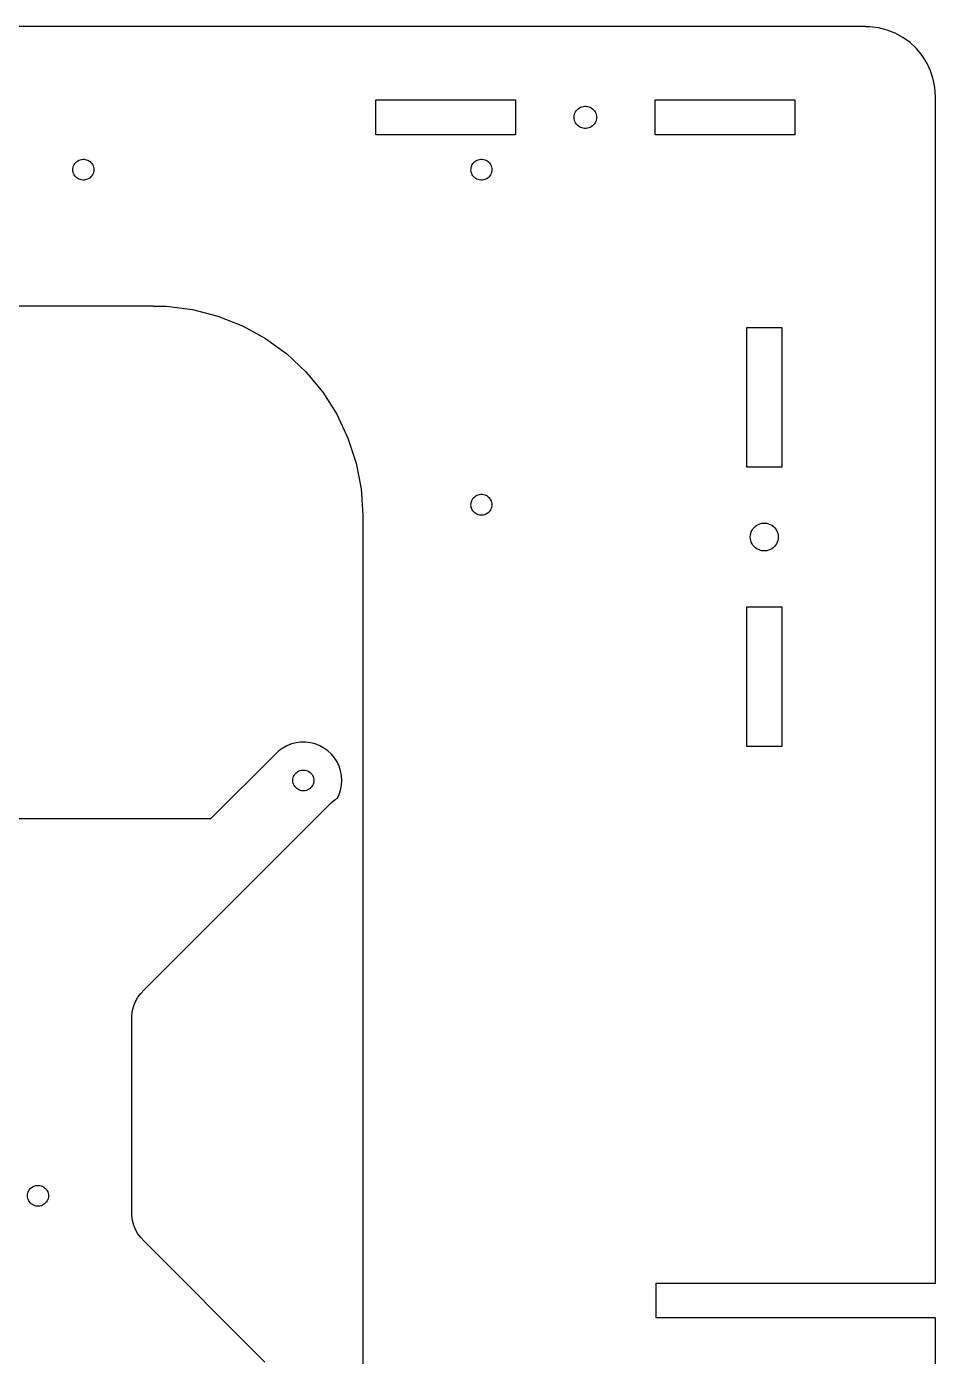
# Model space of a CAD drawing. Header units: metres. Extents: x -400 to 400, y -75 to 435.
# Drawn here: x -140.1 to -10, y 244.5 to 435 of the extents above; entities that cross this region are included whole.
import ezdxf

# ---------------------------------------------------------------- set-up
doc = ezdxf.new("R2010")
doc.units = ezdxf.units.M

msp = doc.modelspace()

# ---------------------------------------------------------------- linework, layer by layer
for p, q in [((-20, 435), (-390, 435)), ((-20, 434.98), (-20, 435)), ((-19.3721, 434.98), (-20, 434.98)), ((-18.1262, 434.823), (-19.3721, 434.98)), ((-16.9098, 434.511), (-18.1262, 434.823)), ((-15.7422, 434.048), (-16.9098, 434.511)), ((-14.6417, 433.443), (-15.7422, 434.048)), ((-13.6257, 432.705), (-14.6417, 433.443)), ((-12.7103, 431.845), (-13.6257, 432.705)), ((-11.9098, 430.878), (-12.7103, 431.845)), ((-11.2369, 429.818), (-11.9098, 430.878)), ((-10.7022, 428.681), (-11.2369, 429.818)), ((-10.3142, 427.487), (-10.7022, 428.681)), ((-10.0788, 426.253), (-10.3142, 427.487)), ((-10, 425), (-10.0788, 426.253)), ((-10, 255), (-10, 425)), ((-90.125, 419.5), (-90.125, 424.5)), ((-90.125, 424.5), (-70.125, 424.5)), ((-70.125, 424.5), (-70.125, 419.5)), ((-61.5271, 422.771), (-61.4194, 422.94)), ((-61.4194, 422.94), (-61.2914, 423.095)), ((-61.2914, 423.095), (-61.1449, 423.233)), ((-61.1449, 423.233), (-60.9823, 423.351)), ((-60.9823, 423.351), (-60.8063, 423.448)), ((-60.8063, 423.448), (-60.6194, 423.522)), ((-60.6194, 423.522), (-60.4248, 423.572)), ((-60.4248, 423.572), (-60.2255, 423.597)), ((-60.2255, 423.597), (-60.0245, 423.597)), ((-60.0245, 423.597), (-59.8252, 423.572)), ((-59.8252, 423.572), (-59.6306, 423.522)), ((-59.6306, 423.522), (-59.4438, 423.448)), ((-59.4438, 423.448), (-59.2677, 423.351)), ((-59.2677, 423.351), (-59.1051, 423.233)), ((-59.1051, 423.233), (-58.9587, 423.095)), ((-58.9587, 423.095), (-58.8306, 422.94)), ((-58.8306, 422.94), (-58.7229, 422.771)), ((-50.125, 419.5), (-50.125, 424.5)), ((-50.125, 424.5), (-30.125, 424.5)), ((-30.125, 424.5), (-30.125, 419.5)), ((-61.725, 422), (-61.7124, 422.201)), ((-61.7124, 421.799), (-61.725, 422)), ((-61.7124, 422.201), (-61.6747, 422.398)), ((-61.6747, 421.602), (-61.7124, 421.799)), ((-61.6747, 422.398), (-61.6127, 422.589)), ((-61.6127, 421.411), (-61.6747, 421.602)), ((-61.6127, 422.589), (-61.5271, 422.771)), ((-61.5271, 421.229), (-61.6127, 421.411)), ((-61.4194, 421.06), (-61.5271, 421.229)), ((-61.2914, 420.905), (-61.4194, 421.06)), ((-58.8306, 421.06), (-58.9587, 420.905)), ((-58.7229, 421.229), (-58.8306, 421.06)), ((-58.7229, 422.771), (-58.6374, 422.589)), ((-58.6374, 421.411), (-58.7229, 421.229)), ((-58.6374, 422.589), (-58.5753, 422.398)), ((-58.5753, 421.602), (-58.6374, 421.411)), ((-58.5753, 422.398), (-58.5376, 422.201)), ((-58.5376, 421.799), (-58.5753, 421.602)), ((-58.5376, 422.201), (-58.525, 422)), ((-58.525, 422), (-58.5376, 421.799)), ((-70.125, 419.5), (-90.125, 419.5)), ((-61.1449, 420.767), (-61.2914, 420.905)), ((-60.9823, 420.649), (-61.1449, 420.767)), ((-60.8063, 420.552), (-60.9823, 420.649)), ((-60.6194, 420.478), (-60.8063, 420.552)), ((-60.4248, 420.428), (-60.6194, 420.478)), ((-60.2255, 420.403), (-60.4248, 420.428)), ((-60.0245, 420.403), (-60.2255, 420.403)), ((-59.8252, 420.428), (-60.0245, 420.403)), ((-59.6306, 420.478), (-59.8252, 420.428)), ((-59.4438, 420.552), (-59.6306, 420.478)), ((-59.2677, 420.649), (-59.4438, 420.552)), ((-59.1051, 420.767), (-59.2677, 420.649)), ((-58.9587, 420.905), (-59.1051, 420.767)), ((-30.125, 419.5), (-50.125, 419.5)), ((-133.314, 415.223), (-133.214, 415.382)), ((-133.214, 415.382), (-133.093, 415.527)), ((-133.093, 415.527), (-132.956, 415.656)), ((-132.956, 415.656), (-132.804, 415.766)), ((-132.804, 415.766), (-132.639, 415.857)), ((-132.639, 415.857), (-132.464, 415.927)), ((-132.464, 415.927), (-132.281, 415.973)), ((-132.281, 415.973), (-132.094, 415.997)), ((-132.094, 415.997), (-131.906, 415.997)), ((-131.906, 415.997), (-131.719, 415.973)), ((-131.719, 415.973), (-131.536, 415.927)), ((-131.536, 415.927), (-131.361, 415.857)), ((-131.361, 415.857), (-131.196, 415.766)), ((-131.196, 415.766), (-131.044, 415.656)), ((-131.044, 415.656), (-130.907, 415.527)), ((-130.907, 415.527), (-130.786, 415.382)), ((-130.786, 415.382), (-130.686, 415.223)), ((-76.3145, 415.223), (-76.2135, 415.382)), ((-76.2135, 415.382), (-76.0935, 415.527)), ((-76.0935, 415.527), (-75.9561, 415.656)), ((-75.9561, 415.656), (-75.8037, 415.766)), ((-75.8037, 415.766), (-75.6387, 415.857)), ((-75.6387, 415.857), (-75.4635, 415.927)), ((-75.4635, 415.927), (-75.2811, 415.973)), ((-75.2811, 415.973), (-75.0942, 415.997)), ((-75.0942, 415.997), (-74.9058, 415.997)), ((-74.9058, 415.997), (-74.7189, 415.973)), ((-74.7189, 415.973), (-74.5365, 415.927)), ((-74.5365, 415.927), (-74.3613, 415.857)), ((-74.3613, 415.857), (-74.1963, 415.766)), ((-74.1963, 415.766), (-74.0439, 415.656)), ((-74.0439, 415.656), (-73.9066, 415.527)), ((-73.9066, 415.527), (-73.7865, 415.382)), ((-73.7865, 415.382), (-73.6855, 415.223)), ((-133.5, 414.5), (-133.488, 414.688)), ((-133.488, 414.312), (-133.5, 414.5)), ((-133.488, 414.688), (-133.453, 414.873)), ((-133.453, 414.127), (-133.488, 414.312)), ((-133.453, 414.873), (-133.395, 415.052)), ((-133.395, 413.948), (-133.453, 414.127)), ((-133.395, 415.052), (-133.314, 415.223)), ((-133.314, 413.777), (-133.395, 413.948)), ((-133.214, 413.618), (-133.314, 413.777)), ((-133.093, 413.473), (-133.214, 413.618)), ((-132.956, 413.344), (-133.093, 413.473)), ((-130.907, 413.473), (-131.044, 413.344)), ((-130.786, 413.618), (-130.907, 413.473)), ((-130.686, 413.777), (-130.786, 413.618)), ((-130.686, 415.223), (-130.605, 415.052)), ((-130.605, 413.948), (-130.686, 413.777)), ((-130.605, 415.052), (-130.547, 414.873)), ((-130.547, 414.127), (-130.605, 413.948)), ((-130.547, 414.873), (-130.512, 414.688)), ((-130.512, 414.312), (-130.547, 414.127)), ((-130.512, 414.688), (-130.5, 414.5)), ((-130.5, 414.5), (-130.512, 414.312)), ((-76.5, 414.5), (-76.4882, 414.688)), ((-76.4882, 414.312), (-76.5, 414.5)), ((-76.4882, 414.688), (-76.4529, 414.873)), ((-76.4529, 414.127), (-76.4882, 414.312)), ((-76.4529, 414.873), (-76.3947, 415.052)), ((-76.3947, 413.948), (-76.4529, 414.127)), ((-76.3947, 415.052), (-76.3145, 415.223)), ((-76.3145, 413.777), (-76.3947, 413.948)), ((-76.2135, 413.618), (-76.3145, 413.777)), ((-76.0935, 413.473), (-76.2135, 413.618)), ((-75.9561, 413.344), (-76.0935, 413.473)), ((-73.9066, 413.473), (-74.0439, 413.344)), ((-73.7865, 413.618), (-73.9066, 413.473)), ((-73.6855, 413.777), (-73.7865, 413.618)), ((-73.6855, 415.223), (-73.6053, 415.052)), ((-73.6053, 413.948), (-73.6855, 413.777)), ((-73.6053, 415.052), (-73.5471, 414.873)), ((-73.5471, 414.127), (-73.6053, 413.948)), ((-73.5471, 414.873), (-73.5118, 414.688)), ((-73.5118, 414.312), (-73.5471, 414.127)), ((-73.5118, 414.688), (-73.5, 414.5)), ((-73.5, 414.5), (-73.5118, 414.312)), ((-132.804, 413.234), (-132.956, 413.344)), ((-132.639, 413.143), (-132.804, 413.234)), ((-132.464, 413.073), (-132.639, 413.143)), ((-132.281, 413.027), (-132.464, 413.073)), ((-132.094, 413.003), (-132.281, 413.027)), ((-131.906, 413.003), (-132.094, 413.003)), ((-131.719, 413.027), (-131.906, 413.003)), ((-131.536, 413.073), (-131.719, 413.027)), ((-131.361, 413.143), (-131.536, 413.073)), ((-131.196, 413.234), (-131.361, 413.143)), ((-131.044, 413.344), (-131.196, 413.234)), ((-75.8037, 413.234), (-75.9561, 413.344)), ((-75.6387, 413.143), (-75.8037, 413.234)), ((-75.4635, 413.073), (-75.6387, 413.143)), ((-75.2811, 413.027), (-75.4635, 413.073)), ((-75.0942, 413.003), (-75.2811, 413.027)), ((-74.9058, 413.003), (-75.0942, 413.003)), ((-74.7189, 413.027), (-74.9058, 413.003)), ((-74.5365, 413.073), (-74.7189, 413.027)), ((-74.3613, 413.143), (-74.5365, 413.073)), ((-74.1963, 413.234), (-74.3613, 413.143)), ((-74.0439, 413.344), (-74.1963, 413.234)), ((-145.75, 395), (-122, 395)), ((-122, 395), (-122, 394.941)), ((-122, 394.941), (-120.116, 394.941)), ((-120.116, 394.941), (-116.379, 394.469)), ((-116.379, 394.469), (-112.729, 393.532)), ((-112.729, 393.532), (-109.227, 392.145)), ((-109.227, 392.145), (-105.925, 390.33)), ((-37, 371.875), (-37, 391.875)), ((-37, 391.875), (-32, 391.875)), ((-32, 391.875), (-32, 371.875)), ((-105.925, 390.33), (-102.877, 388.115)), ((-102.877, 388.115), (-100.131, 385.536)), ((-100.131, 385.536), (-97.7295, 382.634)), ((-97.7295, 382.634), (-95.7108, 379.453)), ((-95.7108, 379.453), (-94.1067, 376.044)), ((-94.1067, 376.044), (-92.9425, 372.461)), ((-92.9425, 372.461), (-92.2366, 368.76)), ((-32, 371.875), (-37, 371.875)), ((-92.2366, 368.76), (-92, 365)), ((-75.9561, 367.656), (-75.8037, 367.766)), ((-75.8037, 367.766), (-75.6387, 367.857)), ((-75.6387, 367.857), (-75.4635, 367.927)), ((-75.4635, 367.927), (-75.2811, 367.973)), ((-75.2811, 367.973), (-75.0942, 367.997)), ((-75.0942, 367.997), (-74.9058, 367.997)), ((-74.9058, 367.997), (-74.7189, 367.973)), ((-74.7189, 367.973), (-74.5365, 367.927)), ((-74.5365, 367.927), (-74.3613, 367.857)), ((-74.3613, 367.857), (-74.1963, 367.766)), ((-74.1963, 367.766), (-74.0439, 367.656)), ((-76.5, 366.5), (-76.4882, 366.688)), ((-76.4882, 366.312), (-76.5, 366.5)), ((-76.4882, 366.688), (-76.4529, 366.873)), ((-76.4529, 366.127), (-76.4882, 366.312)), ((-76.4529, 366.873), (-76.3947, 367.052)), ((-76.3947, 365.948), (-76.4529, 366.127)), ((-76.3947, 367.052), (-76.3145, 367.223)), ((-76.3145, 365.777), (-76.3947, 365.948)), ((-76.3145, 367.223), (-76.2135, 367.382)), ((-76.2135, 367.382), (-76.0935, 367.527)), ((-76.0935, 367.527), (-75.9561, 367.656)), ((-74.0439, 367.656), (-73.9066, 367.527)), ((-73.9066, 367.527), (-73.7865, 367.382)), ((-73.7865, 367.382), (-73.6855, 367.223)), ((-73.6855, 367.223), (-73.6053, 367.052)), ((-73.6053, 365.948), (-73.6855, 365.777)), ((-73.6053, 367.052), (-73.5471, 366.873)), ((-73.5471, 366.127), (-73.6053, 365.948)), ((-73.5471, 366.873), (-73.5118, 366.688)), ((-73.5118, 366.312), (-73.5471, 366.127)), ((-73.5118, 366.688), (-73.5, 366.5)), ((-73.5, 366.5), (-73.5118, 366.312)), ((-92, 365), (-92, 80)), ((-76.2135, 365.618), (-76.3145, 365.777)), ((-76.0935, 365.473), (-76.2135, 365.618)), ((-75.9561, 365.344), (-76.0935, 365.473)), ((-75.8037, 365.234), (-75.9561, 365.344)), ((-75.6387, 365.143), (-75.8037, 365.234)), ((-75.4635, 365.073), (-75.6387, 365.143)), ((-75.2811, 365.027), (-75.4635, 365.073)), ((-75.0942, 365.003), (-75.2811, 365.027)), ((-74.9058, 365.003), (-75.0942, 365.003)), ((-74.7189, 365.027), (-74.9058, 365.003)), ((-74.5365, 365.073), (-74.7189, 365.027)), ((-74.3613, 365.143), (-74.5365, 365.073)), ((-74.1963, 365.234), (-74.3613, 365.143)), ((-74.0439, 365.344), (-74.1963, 365.234)), ((-73.9066, 365.473), (-74.0439, 365.344)), ((-73.7865, 365.618), (-73.9066, 365.473)), ((-73.6855, 365.777), (-73.7865, 365.618)), ((-36.5, 361.875), (-36.4842, 362.126)), ((-36.4842, 362.126), (-36.4372, 362.372)), ((-36.4372, 362.372), (-36.3596, 362.611)), ((-36.3596, 362.611), (-36.2526, 362.839)), ((-36.2526, 362.839), (-36.118, 363.051)), ((-36.118, 363.051), (-35.9579, 363.244)), ((-35.9579, 363.244), (-35.7749, 363.416)), ((-35.7749, 363.416), (-35.5717, 363.564)), ((-35.5717, 363.564), (-35.3516, 363.685)), ((-35.3516, 363.685), (-35.118, 363.777)), ((-35.118, 363.777), (-34.8748, 363.84)), ((-34.8748, 363.84), (-34.6256, 363.871)), ((-34.6256, 363.871), (-34.3744, 363.871)), ((-34.3744, 363.871), (-34.1252, 363.84)), ((-34.1252, 363.84), (-33.882, 363.777)), ((-33.882, 363.777), (-33.6485, 363.685)), ((-33.6485, 363.685), (-33.4284, 363.564)), ((-33.4284, 363.564), (-33.2252, 363.416)), ((-33.2252, 363.416), (-33.0421, 363.244)), ((-33.0421, 363.244), (-32.882, 363.051)), ((-32.882, 363.051), (-32.7474, 362.839)), ((-32.7474, 362.839), (-32.6405, 362.611)), ((-32.6405, 362.611), (-32.5628, 362.372)), ((-32.5628, 362.372), (-32.5158, 362.126)), ((-32.5158, 362.126), (-32.5, 361.875)), ((-36.4842, 361.624), (-36.5, 361.875)), ((-36.4372, 361.378), (-36.4842, 361.624)), ((-36.3596, 361.139), (-36.4372, 361.378)), ((-36.2526, 360.911), (-36.3596, 361.139)), ((-36.118, 360.699), (-36.2526, 360.911)), ((-35.9579, 360.506), (-36.118, 360.699)), ((-35.7749, 360.334), (-35.9579, 360.506)), ((-35.5717, 360.186), (-35.7749, 360.334)), ((-35.3516, 360.065), (-35.5717, 360.186)), ((-35.118, 359.973), (-35.3516, 360.065)), ((-33.6485, 360.065), (-33.882, 359.973)), ((-33.4284, 360.186), (-33.6485, 360.065)), ((-33.2252, 360.334), (-33.4284, 360.186)), ((-33.0421, 360.506), (-33.2252, 360.334)), ((-32.882, 360.699), (-33.0421, 360.506)), ((-32.7474, 360.911), (-32.882, 360.699)), ((-32.6405, 361.139), (-32.7474, 360.911)), ((-32.5628, 361.378), (-32.6405, 361.139)), ((-32.5158, 361.624), (-32.5628, 361.378)), ((-32.5, 361.875), (-32.5158, 361.624)), ((-34.8748, 359.91), (-35.118, 359.973)), ((-34.6256, 359.879), (-34.8748, 359.91)), ((-34.3744, 359.879), (-34.6256, 359.879)), ((-34.1252, 359.91), (-34.3744, 359.879)), ((-33.882, 359.973), (-34.1252, 359.91)), ((-37, 331.875), (-37, 351.875)), ((-37, 351.875), (-32, 351.875)), ((-32, 351.875), (-32, 331.875)), ((-103.447, 331.644), (-104.006, 331.238)), ((-102.842, 331.977), (-103.447, 331.644)), ((-102.2, 332.231), (-102.842, 331.977)), ((-101.531, 332.403), (-102.2, 332.231)), ((-100.845, 332.489), (-101.531, 332.403)), ((-100.155, 332.489), (-100.845, 332.489)), ((-99.4694, 332.403), (-100.155, 332.489)), ((-98.8004, 332.231), (-99.4694, 332.403)), ((-98.1582, 331.977), (-98.8004, 332.231)), ((-97.553, 331.644), (-98.1582, 331.977)), ((-96.9942, 331.238), (-97.553, 331.644)), ((-32, 331.875), (-37, 331.875)), ((-104.509, 330.765), (-113.774, 321.5)), ((-104.006, 331.238), (-104.509, 330.765)), ((-96.4907, 330.765), (-96.9942, 331.238)), ((-96.0504, 330.233), (-96.4907, 330.765)), ((-95.6803, 329.65), (-96.0504, 330.233)), ((-95.3862, 329.025), (-95.6803, 329.65)), ((-101.895, 327.552), (-101.814, 327.723)), ((-101.814, 327.723), (-101.714, 327.882)), ((-101.714, 327.882), (-101.593, 328.027)), ((-101.593, 328.027), (-101.456, 328.156)), ((-101.456, 328.156), (-101.304, 328.266)), ((-101.304, 328.266), (-101.139, 328.357)), ((-101.139, 328.357), (-100.964, 328.427)), ((-100.964, 328.427), (-100.781, 328.473)), ((-100.781, 328.473), (-100.594, 328.497)), ((-100.594, 328.497), (-100.406, 328.497)), ((-100.406, 328.497), (-100.219, 328.473)), ((-100.219, 328.473), (-100.036, 328.427)), ((-100.036, 328.427), (-99.8613, 328.357)), ((-99.8613, 328.357), (-99.6963, 328.266)), ((-99.6963, 328.266), (-99.5439, 328.156)), ((-99.5439, 328.156), (-99.4066, 328.027)), ((-99.4066, 328.027), (-99.2865, 327.882)), ((-99.2865, 327.882), (-99.1855, 327.723)), ((-99.1855, 327.723), (-99.1053, 327.552)), ((-95.1728, 328.368), (-95.3862, 329.025)), ((-95.0434, 327.689), (-95.1728, 328.368)), ((-95, 327), (-95.0434, 327.689)), ((-102, 327), (-101.988, 327.188)), ((-101.988, 326.812), (-102, 327)), ((-101.988, 327.188), (-101.953, 327.373)), ((-101.953, 326.627), (-101.988, 326.812)), ((-101.953, 327.373), (-101.895, 327.552)), ((-101.895, 326.448), (-101.953, 326.627)), ((-101.814, 326.277), (-101.895, 326.448)), ((-101.714, 326.118), (-101.814, 326.277)), ((-101.593, 325.973), (-101.714, 326.118)), ((-101.456, 325.844), (-101.593, 325.973)), ((-101.304, 325.734), (-101.456, 325.844)), ((-99.5439, 325.844), (-99.6963, 325.734)), ((-99.4066, 325.973), (-99.5439, 325.844)), ((-99.2865, 326.118), (-99.4066, 325.973)), ((-99.1855, 326.277), (-99.2865, 326.118)), ((-99.1053, 326.448), (-99.1855, 326.277)), ((-99.1053, 327.552), (-99.0471, 327.373)), ((-99.0471, 326.627), (-99.1053, 326.448)), ((-99.0471, 327.373), (-99.0118, 327.188)), ((-99.0118, 326.812), (-99.0471, 326.627)), ((-99.0118, 327.188), (-99, 327)), ((-99, 327), (-99.0118, 326.812)), ((-95.1728, 325.632), (-95.0434, 326.311)), ((-95.0434, 326.311), (-95, 327)), ((-101.139, 325.643), (-101.304, 325.734)), ((-100.964, 325.573), (-101.139, 325.643)), ((-100.781, 325.527), (-100.964, 325.573)), ((-100.594, 325.503), (-100.781, 325.527)), ((-100.406, 325.503), (-100.594, 325.503)), ((-100.219, 325.527), (-100.406, 325.503)), ((-100.036, 325.573), (-100.219, 325.527)), ((-99.8613, 325.643), (-100.036, 325.573)), ((-99.6963, 325.734), (-99.8613, 325.643)), ((-96.49, 323.825), (-95.9578, 324.265)), ((-95.9578, 324.265), (-95.6192, 324.48)), ((-95.6192, 324.48), (-95.3862, 324.975)), ((-95.3862, 324.975), (-95.1728, 325.632)), ((-123.315, 297), (-96.49, 323.825)), ((-113.774, 321.5), (-296.226, 321.5)), ((-124.781, 294.69), (-124.527, 295.333)), ((-124.527, 295.333), (-124.194, 295.938)), ((-124.194, 295.938), (-123.788, 296.497)), ((-123.788, 296.497), (-123.315, 297)), ((-125.039, 293.336), (-124.953, 294.021)), ((-124.953, 294.021), (-124.781, 294.69)), ((-125.039, 264.664), (-125.039, 293.336)), ((-139.593, 268.527), (-139.456, 268.656)), ((-139.456, 268.656), (-139.304, 268.766)), ((-139.304, 268.766), (-139.139, 268.857)), ((-139.139, 268.857), (-138.964, 268.927)), ((-138.964, 268.927), (-138.781, 268.973)), ((-138.781, 268.973), (-138.594, 268.997)), ((-138.594, 268.997), (-138.406, 268.997)), ((-138.406, 268.997), (-138.219, 268.973)), ((-138.219, 268.973), (-138.036, 268.927)), ((-138.036, 268.927), (-137.861, 268.857)), ((-137.861, 268.857), (-137.696, 268.766)), ((-137.696, 268.766), (-137.544, 268.656)), ((-137.544, 268.656), (-137.407, 268.527)), ((-140, 267.5), (-139.988, 267.688)), ((-139.988, 267.312), (-140, 267.5)), ((-139.988, 267.688), (-139.953, 267.873)), ((-139.953, 267.127), (-139.988, 267.312)), ((-139.953, 267.873), (-139.895, 268.052)), ((-139.895, 266.948), (-139.953, 267.127)), ((-139.895, 268.052), (-139.814, 268.223)), ((-139.814, 266.777), (-139.895, 266.948)), ((-139.814, 268.223), (-139.714, 268.382)), ((-139.714, 266.618), (-139.814, 266.777)), ((-139.714, 268.382), (-139.593, 268.527)), ((-137.407, 268.527), (-137.286, 268.382)), ((-137.286, 268.382), (-137.186, 268.223)), ((-137.186, 266.777), (-137.286, 266.618)), ((-137.186, 268.223), (-137.105, 268.052)), ((-137.105, 266.948), (-137.186, 266.777)), ((-137.105, 268.052), (-137.047, 267.873)), ((-137.047, 267.127), (-137.105, 266.948)), ((-137.047, 267.873), (-137.012, 267.688)), ((-137.012, 267.312), (-137.047, 267.127)), ((-137.012, 267.688), (-137, 267.5)), ((-137, 267.5), (-137.012, 267.312)), ((-139.593, 266.473), (-139.714, 266.618)), ((-139.456, 266.344), (-139.593, 266.473)), ((-139.304, 266.234), (-139.456, 266.344)), ((-139.139, 266.143), (-139.304, 266.234)), ((-138.964, 266.073), (-139.139, 266.143)), ((-138.781, 266.027), (-138.964, 266.073)), ((-138.594, 266.003), (-138.781, 266.027)), ((-138.406, 266.003), (-138.594, 266.003)), ((-138.219, 266.027), (-138.406, 266.003)), ((-138.036, 266.073), (-138.219, 266.027)), ((-137.861, 266.143), (-138.036, 266.073)), ((-137.696, 266.234), (-137.861, 266.143)), ((-137.544, 266.344), (-137.696, 266.234)), ((-137.407, 266.473), (-137.544, 266.344)), ((-137.286, 266.618), (-137.407, 266.473)), ((-124.953, 263.979), (-125.039, 264.664)), ((-124.781, 263.31), (-124.953, 263.979)), ((-124.527, 262.667), (-124.781, 263.31)), ((-124.194, 262.062), (-124.527, 262.667)), ((-123.788, 261.503), (-124.194, 262.062)), ((-123.315, 261), (-123.788, 261.503)), ((-106, 243.685), (-123.315, 261)), ((-50, 250), (-50, 255)), ((-50, 255), (-10, 255)), ((-10, 250), (-50, 250)), ((-10, 20), (-10, 250))]:
    msp.add_line(p, q)

doc.saveas('drawing.dxf')
